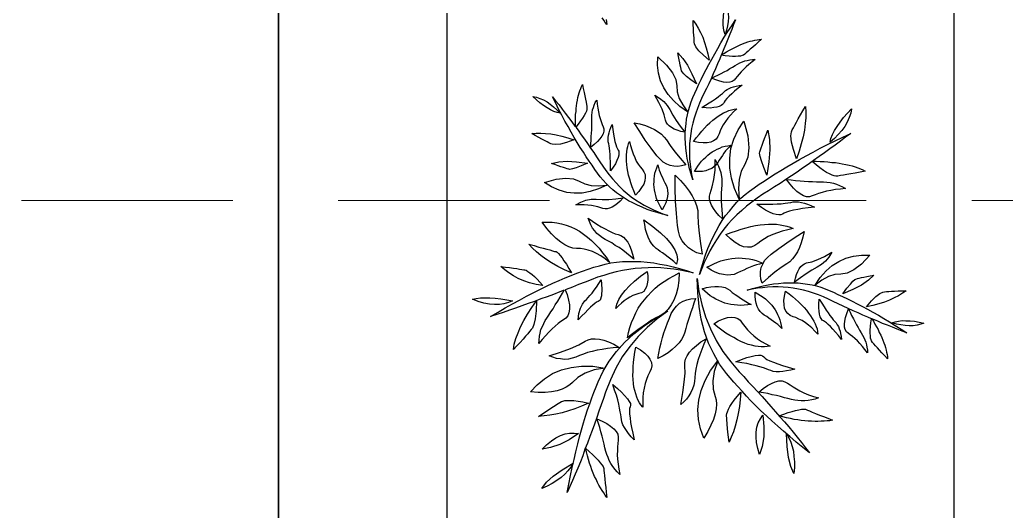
# Model space of a CAD drawing. Header units: millimetres. Extents: x 17 to 218440, y 21 to 53693.
# Drawn here: x 40455 to 41039, y 16934 to 17224 of the extents above; entities that cross this region are included whole.
import ezdxf

# ---------------------------------------------------------------- set-up
doc = ezdxf.new("R2010")
doc.units = ezdxf.units.MM
doc.header["$MEASUREMENT"] = 0
doc.linetypes.add('HIDDEN2', pattern=[0.1875, 0.125, -0.0625])
doc.layers.add('AS', color=8, linetype='HIDDEN2', lineweight=5)
doc.layers.add('Plants', color=92, linetype='Continuous')
doc.layers.add('tampak', color=7, linetype='Continuous')

# ---------------------------------------------------------------- blocks, each defined once
blk = doc.blocks.new('OUTDOOR')
at = {"layer": 'tampak', "transparency": 33554687}
h = blk.add_hatch(dxfattribs=at)
h.set_pattern_fill('DOTS', scale=3000)
h.set_pattern_definition([(0, (2854.53, 0), (93.75, 187.5), [0, -187.5])])
h.paths.add_polyline_path([(1832617.56, 55399.79), (1829266.1, 55399.79), (1829266.1, 55248.33), (1829016.1, 55248.33), (1827567.56, 55248.33), (1827567.56, 53294.79), (1827573.64, 53294.79), (1827573.64, 53188.33), (1828173.64, 53188.33), (1828173.64, 49758.33), (1828023.64, 49757.97), (1828023.64, 49756.87), (1827567.56, 49756.87), (1827567.56, 44386.87), (1833117.56, 44386.87), (1833054.49, 44637.17), (1832872.15, 44637.17), (1832872.25, 44636.45), (1832871.64, 44637.17), (1832617.56, 44637.17)])
h.paths.add_polyline_path([(1827765.96, 54105.94), (1828642.31, 54105.94), (1828642.31, 54329.46), (1827765.96, 54329.46)], flags=24)
h.paths.add_polyline_path([(1827819.18, 54370.2), (1828589.09, 54370.2), (1828589.09, 54593.73), (1827819.18, 54593.73)], flags=24)
blk.add_lwpolyline([(1832617.56, 55399.79), (1832617.56, 44637.17), (1833117.56, 44637.17)])
blk = doc.blocks.new('1')
at = {"layer": 'Plants', "linetype": 'Continuous'}
for points in [[(3505.99, 15275.75), (3506.75, 15273.81), (3507.18, 15271.66), (3507.58, 15269.34), (3507.69, 15267), (3507.51, 15264.62), (3507.12, 15262.11), (3506.62, 15259.53), (3505.83, 15256.93), (3505.21, 15258.65), (3504.84, 15260.69), (3504.58, 15262.79), (3504.65, 15265.1), (3504.76, 15267.58), (3504.91, 15270.24), (3505.45, 15272.99), (3505.99, 15275.75)], [(3503.49, 15244.74), (3502.61, 15242.53), (3501.28, 15239.59), (3500.06, 15236.71), (3498.73, 15233.77), (3497.4, 15230.82), (3496.07, 15227.88), (3494.68, 15225.04), (3493.24, 15222.03), (3491.84, 15219.19), (3490.51, 15216.25), (3489.36, 15213.26), (3488.32, 15210.35), (3487.45, 15207.39), (3486.58, 15204.43), (3485.89, 15201.43), (3485.38, 15198.39), (3484.97, 15195.42), (3484.74, 15192.41), (3484.69, 15189.35), (3484.63, 15186.3), (3484.76, 15183.21), (3485.1, 15180.25), (3485.4, 15177.12), (3485.91, 15174.12), (3486.6, 15171.08), (3485.67, 15174.27), (3484.73, 15177.46), (3484.04, 15180.49), (3483.34, 15183.53), (3482.87, 15186.71), (3482.53, 15189.67), (3482.3, 15192.69), (3482.13, 15195.61), (3482.15, 15198.49), (3482.23, 15201.25), (3482.59, 15204.05), (3482.96, 15206.84), (3483.39, 15209.53), (3484.07, 15212.07), (3484.86, 15214.67), (3485.71, 15217.17), (3486.74, 15219.63), (3487.81, 15222.26), (3489.06, 15224.85), (3490.24, 15227.55), (3491.63, 15230.39), (3493.03, 15233.22), (3494.58, 15236.3), (3496.19, 15239.27), (3497.84, 15242.42), (3499.57, 15245.46), (3501.44, 15248.75), (3503.31, 15252.03), (3505.29, 15255.38), (3507.38, 15258.8), (3509.64, 15262.18), (3511.84, 15265.67), (3510.73, 15262.86), (3509.68, 15259.94), (3508.46, 15257.07), (3507.35, 15254.26), (3506.2, 15251.27), (3504.98, 15248.4), (3503.76, 15245.52), (3503.53, 15244.92), (3504.94, 15245.8), (3506.64, 15246.71), (3508.26, 15247.73), (3509.85, 15248.57), (3511.51, 15249.31), (3513.09, 15250.15), (3514.64, 15250.81), (3516.08, 15251.41), (3517.69, 15251.97), (3519.13, 15252.56), (3520.53, 15252.99), (3521.99, 15253.3), (3523.28, 15253.65), (3524.64, 15253.9), (3525.89, 15254.07), (3527.2, 15254.14), (3525.34, 15252.53), (3523.66, 15250.87), (3522.13, 15249.46), (3520.64, 15248.22), (3519.43, 15247.02), (3518.3, 15246.16), (3517.46, 15245.33), (3516.59, 15244.79), (3515.88, 15244.49), (3514.87, 15244.16), (3513.56, 15244.1), (3511.95, 15244), (3510.18, 15243.95), (3508.09, 15244.15), (3505.82, 15244.39), (3503.49, 15244.74)], [(3496.41, 15241.83), (3492.91, 15244.77), (3490.25, 15247.33), (3488.47, 15249.69), (3487.67, 15251.46), (3487.52, 15252.42), (3487.41, 15253.56), (3487.34, 15254.88), (3487.18, 15256.58), (3487.12, 15258.36), (3487.04, 15260.42), (3486.93, 15262.77), (3486.93, 15265.19), (3488.4, 15263.08), (3489.89, 15260.7), (3491.16, 15258.17), (3492.47, 15255.37), (3493.62, 15252.31), (3494.63, 15249.02), (3495.59, 15245.54), (3496.41, 15241.83)], [(3488.72, 15227.81), (3485.45, 15230.14), (3482.95, 15232.2), (3481.25, 15233.71), (3480.22, 15234.87), (3479.99, 15235.48), (3479.73, 15236.38), (3479.52, 15237.45), (3479.16, 15238.74), (3478.85, 15240.21), (3478.51, 15241.96), (3478.14, 15243.99), (3477.71, 15246.13), (3480.67, 15242.85), (3483.53, 15238.76), (3486.08, 15233.71), (3488.72, 15227.81)], [(3410.48, 15209.65), (3412.24, 15207.25), (3414.48, 15203.89), (3416.72, 15200.69), (3418.96, 15197.33), (3421.2, 15193.97), (3423.44, 15190.61), (3425.52, 15187.25), (3427.76, 15183.73), (3429.84, 15180.37), (3432.08, 15177.01), (3434.48, 15173.81), (3436.88, 15170.77), (3439.44, 15167.89), (3442, 15165.01), (3444.72, 15162.29), (3447.6, 15159.73), (3450.48, 15157.33), (3453.52, 15155.09), (3456.72, 15153.01), (3459.92, 15150.93), (3463.28, 15149.01), (3466.64, 15147.41), (3470.16, 15145.65), (3473.68, 15144.21), (3477.36, 15142.93), (3473.36, 15144.05), (3469.36, 15145.17), (3465.68, 15146.45), (3462, 15147.73), (3458.32, 15149.33), (3454.96, 15150.93), (3451.6, 15152.69), (3448.4, 15154.45), (3445.36, 15156.37), (3442.48, 15158.29), (3439.76, 15160.53), (3437.04, 15162.77), (3434.48, 15165.01), (3432.24, 15167.41), (3430, 15169.97), (3427.92, 15172.53), (3426, 15175.25), (3423.92, 15178.13), (3422, 15181.17), (3419.92, 15184.21), (3417.84, 15187.57), (3415.76, 15190.93), (3413.52, 15194.61), (3411.44, 15198.29), (3409.2, 15202.13), (3407.12, 15205.97), (3404.88, 15210.13), (3402.64, 15214.29), (3400.4, 15218.61), (3398.16, 15223.09), (3396.08, 15227.73), (3393.84, 15232.37), (3396.08, 15229.33), (3398.48, 15226.29), (3400.72, 15223.09), (3402.96, 15220.05), (3405.36, 15216.85), (3407.6, 15213.65), (3409.84, 15210.45), (3410.32, 15209.81), (3410.32, 15211.89), (3410.48, 15214.29), (3410.48, 15216.69), (3410.64, 15218.93), (3410.96, 15221.17), (3411.12, 15223.41), (3411.44, 15225.49), (3411.76, 15227.41), (3412.24, 15229.49), (3412.56, 15231.41), (3413.04, 15233.17), (3413.68, 15234.93), (3414.16, 15236.53), (3414.8, 15238.13), (3415.44, 15239.57), (3416.24, 15241.01), (3416.72, 15237.97), (3417.36, 15235.09), (3417.84, 15232.53), (3418.16, 15230.13), (3418.64, 15228.05), (3418.8, 15226.29), (3419.12, 15224.85), (3419.12, 15223.57), (3418.96, 15222.61), (3418.64, 15221.33), (3417.84, 15219.89), (3416.88, 15218.13), (3415.76, 15216.21), (3414.16, 15214.13), (3412.4, 15211.89), (3410.48, 15209.65)], [(3483.51, 15211.27), (3479.02, 15214.35), (3475.18, 15217.83), (3472.02, 15221.44), (3469.51, 15225.45), (3467.56, 15229.52), (3466.38, 15234.07), (3465.81, 15238.84), (3465.92, 15243.74), (3471.1, 15238.83), (3474.52, 15234.33), (3476.57, 15230.33), (3477.1, 15226.58), (3477.39, 15222.99), (3478.56, 15219.19), (3480.65, 15215.36), (3483.51, 15211.27)], [(3497.66, 15231.13), (3499.64, 15232.07), (3501.51, 15232.94), (3503.42, 15233.99), (3505.19, 15234.79), (3506.99, 15235.76), (3508.62, 15236.78), (3510.21, 15237.62), (3511.73, 15238.57), (3513.14, 15239.46), (3514.51, 15240.16), (3515.94, 15240.76), (3517.38, 15241.36), (3518.85, 15241.67), (3520.31, 15241.98), (3521.96, 15242.25), (3523.62, 15242.24), (3521.7, 15240.73), (3519.88, 15239.3), (3518.13, 15237.75), (3516.6, 15236.34), (3515.24, 15234.88), (3513.99, 15233.5), (3512.92, 15232.08), (3512, 15230.89), (3511.12, 15229.89), (3509.92, 15229.14), (3508.53, 15228.72), (3506.75, 15228.67), (3504.84, 15228.83), (3502.72, 15229.32), (3500.29, 15230.06), (3497.66, 15231.13)], [(3379.28, 15232.85), (3381.84, 15232.37), (3384.4, 15231.41), (3387.12, 15230.29), (3389.68, 15228.85), (3392.08, 15227.09), (3394.48, 15225.01), (3396.88, 15222.77), (3399.12, 15220.21), (3396.88, 15220.69), (3394.48, 15221.65), (3392.08, 15222.77), (3389.68, 15224.37), (3387.12, 15226.13), (3384.4, 15228.05), (3381.84, 15230.45), (3379.28, 15232.85)], [(3421.04, 15194.45), (3421.36, 15197.17), (3421.68, 15199.73), (3421.84, 15202.45), (3422.16, 15204.85), (3422.32, 15207.41), (3422.32, 15209.81), (3422.48, 15212.05), (3422.48, 15214.29), (3422.48, 15216.37), (3422.64, 15218.29), (3422.96, 15220.21), (3423.28, 15222.13), (3423.92, 15223.89), (3424.56, 15225.65), (3425.36, 15227.57), (3426.48, 15229.33), (3426.8, 15226.29), (3427.12, 15223.41), (3427.6, 15220.53), (3428.08, 15217.97), (3428.72, 15215.57), (3429.36, 15213.33), (3430.16, 15211.25), (3430.8, 15209.49), (3431.28, 15207.89), (3431.28, 15206.13), (3430.8, 15204.37), (3429.68, 15202.45), (3428.24, 15200.53), (3426.32, 15198.61), (3423.92, 15196.53), (3421.04, 15194.45)], [(3491.9, 15213.79), (3491.9, 15213.79), (3494.18, 15215.22), (3496.35, 15216.58), (3498.3, 15217.8), (3499.97, 15218.99), (3501.6, 15220.01), (3502.98, 15221.18), (3504.11, 15222.03), (3505.06, 15222.93), (3505.9, 15223.76), (3506.98, 15224.43), (3508.07, 15225.11), (3509.4, 15225.64), (3510.79, 15226.06), (3512.26, 15226.38), (3514.01, 15226.72), (3515.83, 15226.95), (3513.47, 15225.17), (3511.39, 15223.42), (3509.64, 15221.87), (3508.11, 15220.46), (3506.86, 15219.08), (3505.87, 15218), (3505.17, 15216.96), (3504.72, 15216.23), (3504.27, 15215.49), (3503.4, 15214.95), (3502.25, 15214.38), (3500.85, 15213.96), (3499.03, 15213.73), (3496.93, 15213.47), (3494.62, 15213.54), (3491.9, 15213.79)], [(3560.88, 15189.97), (3559.92, 15192.85), (3558.96, 15195.41), (3558.32, 15197.65), (3557.68, 15199.73), (3557.36, 15201.65), (3557.04, 15203.25), (3556.88, 15204.53), (3557.04, 15205.65), (3557.52, 15206.77), (3558, 15208.05), (3558.64, 15209.65), (3559.44, 15211.57), (3560.4, 15213.81), (3561.36, 15216.21), (3562.32, 15218.77), (3563.44, 15221.65), (3563.76, 15220.05), (3563.92, 15218.45), (3564.08, 15216.69), (3564.08, 15214.93), (3564.24, 15213.01), (3564.24, 15211.25), (3564.08, 15209.17), (3564.08, 15207.25), (3563.92, 15205.17), (3563.6, 15203.09), (3563.28, 15201.01), (3562.96, 15198.93), (3562.48, 15196.69), (3562, 15194.45), (3561.52, 15192.21), (3560.88, 15189.97)], [(3481.85, 15199.2), (3479.45, 15199.66), (3477.37, 15200.33), (3475.58, 15201.02), (3473.94, 15201.96), (3472.58, 15202.92), (3471.62, 15203.98), (3470.94, 15205.06), (3470.48, 15206.28), (3469.71, 15209.43), (3468.47, 15212.88), (3466.59, 15216.84), (3464.05, 15221.14), (3466.98, 15219.35), (3469.41, 15217.4), (3471.48, 15215.06), (3473.04, 15212.57), (3474.79, 15209.28), (3476.83, 15206.03), (3479.21, 15202.69), (3481.85, 15199.2)], [(3435.6, 15176.85), (3435.6, 15176.85), (3435.6, 15180.21), (3435.6, 15183.41), (3435.6, 15186.29), (3435.44, 15188.85), (3435.44, 15191.25), (3435.12, 15193.49), (3434.96, 15195.25), (3434.64, 15196.85), (3434.32, 15198.29), (3434.32, 15199.89), (3434.32, 15201.49), (3434.64, 15203.25), (3435.12, 15205.01), (3435.76, 15206.77), (3436.56, 15208.85), (3437.52, 15210.93), (3437.84, 15207.25), (3438.32, 15203.89), (3438.8, 15201.01), (3439.28, 15198.45), (3439.92, 15196.21), (3440.4, 15194.45), (3441.04, 15193.01), (3441.52, 15192.05), (3442, 15191.09), (3442, 15189.81), (3441.84, 15188.21), (3441.36, 15186.45), (3440.4, 15184.37), (3439.28, 15181.97), (3437.68, 15179.57), (3435.6, 15176.85)], [(3487.09, 15193.72), (3487.09, 15193.72), (3488.71, 15195.95), (3490.37, 15197.89), (3491.91, 15199.76), (3493.53, 15201.53), (3495.14, 15203.29), (3496.78, 15204.77), (3498.43, 15206.25), (3500.09, 15207.45), (3501.65, 15208.57), (3503.28, 15209.59), (3504.8, 15210.54), (3506.46, 15211.27), (3508, 15211.94), (3509.51, 15212.43), (3511.08, 15212.81), (3512.62, 15213.01), (3510.72, 15211.22), (3508.89, 15209.32), (3507.34, 15207.45), (3505.97, 15205.53), (3504.6, 15203.62), (3503.69, 15201.69), (3502.82, 15199.94), (3502.24, 15198.22), (3501.48, 15196.54), (3500.41, 15195.11), (3498.96, 15194.05), (3497.19, 15193.25), (3495.16, 15192.89), (3492.74, 15192.88), (3490.02, 15193.14), (3487.09, 15193.72)], [(3546.8, 15177.97), (3544.72, 15180.53), (3542.96, 15183.09), (3541.68, 15185.49), (3540.72, 15187.73), (3540.24, 15189.81), (3540.24, 15191.73), (3540.72, 15193.33), (3541.52, 15194.93), (3542.64, 15196.53), (3543.76, 15198.29), (3544.88, 15200.21), (3546.16, 15202.29), (3547.28, 15204.69), (3548.4, 15207.41), (3549.36, 15210.29), (3550.32, 15213.33), (3550.96, 15211.25), (3551.44, 15209.33), (3551.76, 15207.25), (3551.92, 15205.17), (3551.92, 15203.09), (3551.76, 15201.17), (3551.6, 15199.25), (3551.28, 15197.33), (3550.64, 15195.25), (3550.16, 15193.17), (3549.52, 15190.77), (3548.88, 15188.37), (3548.4, 15185.81), (3547.76, 15183.25), (3547.28, 15180.69), (3546.8, 15177.97)], [(3408.88, 15200.21), (3403.44, 15198.45), (3398.96, 15197.33), (3395.28, 15197.01), (3392.88, 15197.33), (3391.76, 15197.81), (3390.48, 15198.45), (3389.04, 15199.25), (3387.12, 15200.21), (3385.2, 15201.33), (3382.96, 15202.61), (3380.4, 15204.05), (3377.84, 15205.65), (3381.04, 15205.81), (3384.56, 15205.81), (3388.08, 15205.49), (3391.92, 15205.01), (3395.92, 15204.21), (3400.08, 15203.09), (3404.4, 15201.81), (3408.88, 15200.21)], [(3482.42, 15179.94), (3480.02, 15179.19), (3477.74, 15178.97), (3475.44, 15179.04), (3473.21, 15179.46), (3471.18, 15180.3), (3469.11, 15181.43), (3467.28, 15183.15), (3465.35, 15185.26), (3461.93, 15189.77), (3458.48, 15194.56), (3455.19, 15199.59), (3451.82, 15204.73), (3455.28, 15204.03), (3458.59, 15203.08), (3461.4, 15201.97), (3463.92, 15200.83), (3466.19, 15199.38), (3468.1, 15198.01), (3469.76, 15196.32), (3470.95, 15194.66), (3473.23, 15191.25), (3476, 15187.55), (3479.13, 15183.76), (3482.42, 15179.94)], [(3582.8, 15208.05), (3579.6, 15204.05), (3576.4, 15200.05), (3573.2, 15196.37), (3570, 15192.69), (3566.96, 15189.17), (3563.76, 15185.65), (3560.88, 15182.45), (3557.84, 15179.25), (3554.96, 15176.21), (3552.08, 15173.33), (3549.2, 15170.61), (3546.32, 15168.05), (3543.6, 15165.49), (3541.04, 15163.25), (3538.32, 15161.01), (3535.76, 15158.93), (3530.32, 15154.77), (3524.24, 15151.25), (3517.84, 15148.21), (3511.12, 15145.81), (3503.76, 15143.89), (3496.24, 15142.61), (3488.08, 15141.81), (3479.76, 15141.49), (3487.44, 15142.45), (3495.12, 15144.21), (3502.32, 15146.45), (3509.36, 15149.33), (3516.24, 15152.69), (3522.8, 15156.69), (3528.88, 15161.33), (3534.8, 15166.29), (3537.68, 15169.01), (3540.72, 15171.73), (3543.6, 15174.45), (3546.48, 15177.17), (3549.52, 15179.89), (3552.4, 15182.61), (3555.44, 15185.17), (3558.48, 15187.89), (3561.52, 15190.45), (3564.4, 15193.17), (3567.44, 15195.73), (3570.48, 15198.29), (3573.52, 15200.69), (3576.72, 15203.25), (3579.76, 15205.65), (3582.8, 15208.05)], [(3453.68, 15158.45), (3453.68, 15158.45), (3452.4, 15161.65), (3451.44, 15164.69), (3450.48, 15167.57), (3449.68, 15170.45), (3448.88, 15173.33), (3448.4, 15176.05), (3447.92, 15178.77), (3447.76, 15181.33), (3447.6, 15183.73), (3447.6, 15186.13), (3447.6, 15188.37), (3447.92, 15190.61), (3448.24, 15192.69), (3448.72, 15194.61), (3449.36, 15196.53), (3450.16, 15198.29), (3450.8, 15195.09), (3451.6, 15191.89), (3452.56, 15189.01), (3453.68, 15186.29), (3454.8, 15183.57), (3456.24, 15181.33), (3457.52, 15179.25), (3458.96, 15177.49), (3460.24, 15175.57), (3461.04, 15173.49), (3461.2, 15171.25), (3460.88, 15168.85), (3459.92, 15166.45), (3458.32, 15163.89), (3456.24, 15161.17), (3453.68, 15158.45)], [(3528.88, 15164.37), (3527.6, 15167.73), (3526.48, 15170.93), (3525.84, 15173.49), (3525.2, 15175.89), (3525.04, 15177.81), (3525.04, 15179.25), (3525.36, 15180.21), (3526, 15180.85), (3526.8, 15181.65), (3527.6, 15182.77), (3528.4, 15184.53), (3529.2, 15186.61), (3530.16, 15189.17), (3531.12, 15192.05), (3532.08, 15195.41), (3533.2, 15199.25), (3533.84, 15196.85), (3534.32, 15194.45), (3534.64, 15192.21), (3534.8, 15190.13), (3534.8, 15188.21), (3534.64, 15186.45), (3534.16, 15185.01), (3533.68, 15183.73), (3533.04, 15182.29), (3532.56, 15180.69), (3531.92, 15178.61), (3531.28, 15176.37), (3530.64, 15173.81), (3530, 15170.93), (3529.52, 15167.89), (3528.88, 15164.37)], [(3571.6, 15194.45), (3573.84, 15195.73), (3576.4, 15196.85), (3578.96, 15197.81), (3581.84, 15198.45), (3584.88, 15198.77), (3588.08, 15199.09), (3591.44, 15199.09), (3594.96, 15198.77), (3590.8, 15196.85), (3585.52, 15195.57), (3579.12, 15194.77), (3571.6, 15194.45), (3571.6, 15194.45)], [(3487.7, 15175.84), (3487.7, 15175.84), (3488.64, 15177.48), (3489.64, 15179.02), (3490.65, 15180.55), (3491.72, 15181.98), (3493.03, 15183.25), (3494.24, 15184.46), (3495.45, 15185.67), (3496.79, 15186.66), (3498.13, 15187.65), (3499.61, 15188.42), (3500.98, 15189.13), (3502.53, 15189.79), (3504.07, 15190.46), (3505.76, 15190.91), (3507.4, 15191.18), (3509.15, 15191.52), (3508.05, 15190.38), (3506.95, 15189.24), (3506.03, 15188.06), (3505.07, 15186.7), (3504.1, 15185.34), (3503.14, 15183.99), (3502.18, 15182.63), (3501.39, 15181.23), (3500.43, 15179.88), (3499.15, 15178.78), (3497.81, 15177.79), (3496.15, 15177.05), (3494.32, 15176.36), (3492.29, 15175.99), (3490.12, 15175.84), (3487.7, 15175.84)], [(3418.64, 15182.77), (3414, 15180.85), (3410.16, 15179.57), (3407.44, 15178.77), (3405.52, 15178.45), (3404.72, 15178.61), (3403.6, 15178.93), (3402.32, 15179.41), (3400.72, 15179.89), (3398.96, 15180.53), (3396.88, 15181.33), (3394.48, 15182.29), (3391.92, 15183.25), (3397.36, 15184.21), (3403.6, 15184.53), (3410.64, 15183.89), (3418.64, 15182.77)], [(3506.48, 15151.25), (3504.72, 15154.13), (3503.44, 15157.01), (3502.8, 15159.41), (3502.48, 15161.65), (3502.64, 15163.73), (3503.28, 15165.49), (3504.4, 15166.93), (3506, 15168.21), (3508.08, 15169.65), (3510, 15171.25), (3511.76, 15173.01), (3513.52, 15175.09), (3515.28, 15177.17), (3516.88, 15179.57), (3518.32, 15182.13), (3519.6, 15184.69), (3519.92, 15182.93), (3520.08, 15181.33), (3520.08, 15179.41), (3519.92, 15177.65), (3519.6, 15175.73), (3519.12, 15173.65), (3518.64, 15171.73), (3517.84, 15169.65), (3516.88, 15167.41), (3515.92, 15165.33), (3514.64, 15163.09), (3513.36, 15160.85), (3511.92, 15158.45), (3510.16, 15156.05), (3508.4, 15153.65), (3506.48, 15151.25)], [(3560.4, 15180.37), (3560.4, 15180.37), (3567.12, 15181.01), (3573.36, 15180.85), (3578.96, 15179.89), (3583.76, 15178.45), (3580.24, 15177.33), (3576.72, 15176.69), (3573.52, 15176.37), (3570.48, 15176.37), (3567.6, 15176.85), (3565.04, 15177.65), (3562.64, 15178.93), (3560.4, 15180.37)], [(3347.57, 15155.76), (3349.78, 15154.88), (3352.72, 15153.55), (3355.6, 15152.33), (3358.54, 15151), (3361.49, 15149.68), (3364.43, 15148.35), (3367.27, 15146.95), (3370.28, 15145.51), (3373.12, 15144.12), (3376.06, 15142.79), (3379.05, 15141.64), (3381.97, 15140.59), (3384.92, 15139.72), (3387.88, 15138.86), (3390.88, 15138.17), (3393.92, 15137.65), (3396.89, 15137.24), (3399.9, 15137.01), (3402.96, 15136.96), (3406.01, 15136.91), (3409.1, 15137.03), (3412.06, 15137.37), (3415.19, 15137.67), (3418.19, 15138.19), (3421.23, 15138.88), (3418.04, 15137.94), (3414.86, 15137.01), (3411.82, 15136.31), (3408.78, 15135.62), (3405.6, 15135.14), (3402.64, 15134.8), (3399.62, 15134.57), (3396.7, 15134.41), (3393.83, 15134.42), (3391.06, 15134.5), (3388.26, 15134.87), (3385.47, 15135.23), (3382.78, 15135.67), (3380.24, 15136.34), (3377.64, 15137.13), (3375.14, 15137.98), (3372.69, 15139.01), (3370.05, 15140.09), (3367.46, 15141.33), (3364.76, 15142.51), (3361.92, 15143.91), (3359.09, 15145.31), (3356.01, 15146.85), (3353.04, 15148.47), (3349.89, 15150.12), (3346.85, 15151.84), (3343.56, 15153.71), (3340.28, 15155.58), (3336.93, 15157.56), (3333.51, 15159.65), (3330.13, 15161.92), (3326.64, 15164.11), (3329.45, 15163), (3332.37, 15161.96), (3335.24, 15160.74), (3338.05, 15159.63), (3341.04, 15158.47), (3343.92, 15157.25), (3346.79, 15156.03), (3347.39, 15155.8), (3346.51, 15157.21), (3345.6, 15158.91), (3344.58, 15160.54), (3343.74, 15162.13), (3343, 15163.78), (3342.16, 15165.37), (3341.5, 15166.91), (3340.9, 15168.35), (3340.34, 15169.97), (3339.75, 15171.4), (3339.33, 15172.8), (3339.01, 15174.27), (3338.66, 15175.56), (3338.41, 15176.91), (3338.24, 15178.16), (3338.17, 15179.48), (3339.79, 15177.62), (3341.44, 15175.94), (3342.85, 15174.4), (3344.09, 15172.91), (3345.3, 15171.71), (3346.15, 15170.58), (3346.98, 15169.74), (3347.52, 15168.87), (3347.82, 15168.15), (3348.15, 15167.15), (3348.21, 15165.83), (3348.31, 15164.23), (3348.36, 15162.45), (3348.16, 15160.36), (3347.92, 15158.1), (3347.57, 15155.76)], [(3361.18, 15149.93), (3360.24, 15151.91), (3359.37, 15153.79), (3358.33, 15155.7), (3357.52, 15157.46), (3356.55, 15159.27), (3355.53, 15160.89), (3354.69, 15162.48), (3353.74, 15164), (3352.85, 15165.41), (3352.15, 15166.78), (3351.55, 15168.22), (3350.95, 15169.66), (3350.64, 15171.12), (3350.33, 15172.59), (3350.06, 15174.23), (3350.07, 15175.9), (3351.58, 15173.97), (3353.02, 15172.16), (3354.56, 15170.41), (3355.97, 15168.87), (3357.43, 15167.52), (3358.81, 15166.27), (3360.24, 15165.2), (3361.42, 15164.27), (3362.42, 15163.39), (3363.17, 15162.2), (3363.59, 15160.8), (3363.64, 15159.02), (3363.48, 15157.11), (3362.99, 15154.99), (3362.25, 15152.57), (3361.18, 15149.93)], [(3473.04, 15147.25), (3473.04, 15147.25), (3471.92, 15149.33), (3470.96, 15151.41), (3470, 15153.49), (3469.2, 15155.57), (3468.72, 15157.81), (3468.24, 15159.89), (3467.76, 15161.97), (3467.6, 15164.05), (3467.44, 15166.13), (3467.6, 15168.21), (3467.76, 15170.13), (3468.08, 15172.21), (3468.4, 15174.29), (3469.04, 15176.37), (3469.84, 15178.29), (3470.64, 15180.37), (3471.12, 15178.45), (3471.6, 15176.53), (3472.24, 15174.77), (3473.04, 15172.85), (3473.84, 15170.93), (3474.64, 15169.01), (3475.44, 15167.09), (3476.4, 15165.33), (3477.2, 15163.41), (3477.52, 15161.33), (3477.68, 15159.25), (3477.36, 15157.01), (3476.88, 15154.61), (3475.92, 15152.21), (3474.64, 15149.81), (3473.04, 15147.25)], [(3432.72, 15166.29), (3426.48, 15163.57), (3420.24, 15161.81), (3414.32, 15160.85), (3408.4, 15160.85), (3402.8, 15161.49), (3397.2, 15163.25), (3391.76, 15165.81), (3386.64, 15169.17), (3395.28, 15171.41), (3402.32, 15172.05), (3407.92, 15171.57), (3412.24, 15169.65), (3416.24, 15167.57), (3421.04, 15166.29), (3426.48, 15165.97), (3432.72, 15166.29)], [(3485.68, 15144.37), (3485.04, 15147.09), (3484.56, 15149.65), (3484.4, 15151.89), (3484.4, 15154.13), (3484.56, 15156.05), (3485.04, 15157.97), (3485.68, 15159.41), (3486.64, 15160.85), (3487.92, 15162.29), (3489.04, 15163.89), (3490.16, 15165.49), (3491.28, 15167.09), (3492.24, 15168.69), (3493.2, 15170.29), (3494.16, 15171.89), (3494.96, 15173.49), (3495.28, 15171.41), (3495.44, 15169.33), (3495.6, 15167.41), (3495.44, 15165.33), (3495.28, 15163.41), (3495.12, 15161.49), (3494.64, 15159.73), (3494.16, 15157.81), (3493.52, 15156.05), (3492.72, 15154.29), (3491.92, 15152.53), (3490.96, 15150.93), (3489.84, 15149.17), (3488.56, 15147.57), (3487.12, 15145.97), (3485.68, 15144.37)], [(3378.52, 15144.17), (3378.52, 15144.17), (3377.09, 15146.45), (3375.74, 15148.62), (3374.51, 15150.57), (3373.32, 15152.24), (3372.3, 15153.87), (3371.13, 15155.25), (3370.28, 15156.38), (3369.38, 15157.33), (3368.56, 15158.17), (3367.88, 15159.26), (3367.2, 15160.34), (3366.67, 15161.67), (3366.25, 15163.07), (3365.93, 15164.53), (3365.59, 15166.28), (3365.36, 15168.1), (3367.14, 15165.74), (3368.89, 15163.67), (3370.44, 15161.92), (3371.85, 15160.38), (3373.24, 15159.14), (3374.31, 15158.15), (3375.35, 15157.44), (3376.09, 15156.99), (3376.82, 15156.55), (3377.36, 15155.68), (3377.93, 15154.52), (3378.35, 15153.13), (3378.58, 15151.31), (3378.84, 15149.21), (3378.78, 15146.9), (3378.52, 15144.17)], [(3398.59, 15139.36), (3398.59, 15139.36), (3396.36, 15140.99), (3394.42, 15142.64), (3392.55, 15144.19), (3390.78, 15145.8), (3389.02, 15147.42), (3387.54, 15149.06), (3386.06, 15150.7), (3384.87, 15152.37), (3383.74, 15153.93), (3382.72, 15155.56), (3381.77, 15157.08), (3381.04, 15158.73), (3380.37, 15160.28), (3379.88, 15161.78), (3379.5, 15163.36), (3379.3, 15164.89), (3381.09, 15162.99), (3382.99, 15161.16), (3384.86, 15159.61), (3386.78, 15158.24), (3388.69, 15156.87), (3390.62, 15155.97), (3392.37, 15155.1), (3394.09, 15154.52), (3395.77, 15153.76), (3397.2, 15152.68), (3398.26, 15151.23), (3399.06, 15149.47), (3399.43, 15147.43), (3399.43, 15145.02), (3399.17, 15142.29), (3398.59, 15139.36)], [(3546.8, 15167.25), (3546.8, 15167.25), (3551.28, 15166.93), (3555.44, 15166.45), (3559.44, 15165.81), (3563.28, 15165.01), (3566.96, 15163.89), (3570.32, 15162.93), (3573.52, 15161.65), (3576.56, 15160.37), (3570.64, 15159.73), (3566, 15159.25), (3562.64, 15159.09), (3560.4, 15158.93), (3559.6, 15159.09), (3558.48, 15159.41), (3557.04, 15160.05), (3555.44, 15160.85), (3553.68, 15161.97), (3551.6, 15163.41), (3549.36, 15165.17), (3546.8, 15167.25)], [(3316.56, 15158.26), (3318.5, 15159.02), (3320.65, 15159.46), (3322.97, 15159.85), (3325.31, 15159.96), (3327.69, 15159.79), (3330.2, 15159.39), (3332.78, 15158.89), (3335.38, 15158.11), (3333.66, 15157.48), (3331.62, 15157.12), (3329.52, 15156.86), (3327.21, 15156.92), (3324.73, 15157.03), (3322.07, 15157.18), (3319.32, 15157.72), (3316.56, 15158.26)], [(3416.47, 15139.98), (3416.47, 15139.98), (3414.83, 15140.91), (3413.29, 15141.92), (3411.76, 15142.92), (3410.34, 15143.99), (3409.06, 15145.31), (3407.85, 15146.51), (3406.64, 15147.72), (3405.65, 15149.06), (3404.66, 15150.41), (3403.89, 15151.89), (3403.18, 15153.26), (3402.52, 15154.8), (3401.85, 15156.35), (3401.4, 15158.03), (3401.13, 15159.67), (3400.79, 15161.42), (3401.93, 15160.33), (3403.07, 15159.23), (3404.25, 15158.3), (3405.61, 15157.34), (3406.97, 15156.38), (3408.32, 15155.42), (3409.68, 15154.45), (3411.08, 15153.67), (3412.44, 15152.7), (3413.53, 15151.43), (3414.53, 15150.09), (3415.26, 15148.43), (3415.95, 15146.6), (3416.32, 15144.56), (3416.47, 15142.39), (3416.47, 15139.98)], [(3444.4, 15156.53), (3442.32, 15154.29), (3440.24, 15152.53), (3438.32, 15151.09), (3436.24, 15149.97), (3434.32, 15149.17), (3432.56, 15148.85), (3430.96, 15148.85), (3429.36, 15149.17), (3425.52, 15150.45), (3421.04, 15151.41), (3415.6, 15152.05), (3409.36, 15152.21), (3413.2, 15154.13), (3416.88, 15155.41), (3420.72, 15156.05), (3424.4, 15156.05), (3429.04, 15155.73), (3433.84, 15155.73), (3438.96, 15156.05), (3444.4, 15156.53)], [(3528.4, 15153.65), (3534.64, 15151.57), (3540.24, 15150.77), (3545.2, 15150.93), (3549.36, 15152.21), (3551.44, 15152.69), (3554, 15152.85), (3556.72, 15152.69), (3559.76, 15152.05), (3562.96, 15151.09), (3566.48, 15149.65), (3570.16, 15147.73), (3574, 15145.33), (3568.56, 15143.41), (3562.96, 15142.29), (3557.2, 15141.81), (3551.6, 15142.45), (3545.84, 15143.89), (3540.08, 15146.13), (3534.16, 15149.33), (3528.4, 15153.65)], [(3350.49, 15148.68), (3347.54, 15145.18), (3344.98, 15142.52), (3342.62, 15140.74), (3340.85, 15139.94), (3339.89, 15139.79), (3338.75, 15139.68), (3337.44, 15139.61), (3335.73, 15139.45), (3333.95, 15139.4), (3331.89, 15139.31), (3329.54, 15139.2), (3327.12, 15139.2), (3329.23, 15140.67), (3331.61, 15142.16), (3334.14, 15143.44), (3336.95, 15144.74), (3340, 15145.9), (3343.29, 15146.9), (3346.77, 15147.87), (3350.49, 15148.68)], [(3515.28, 15146.77), (3515.28, 15146.77), (3518.48, 15145.33), (3521.68, 15144.21), (3524.72, 15143.09), (3527.6, 15142.13), (3530.48, 15141.33), (3533.2, 15140.69), (3535.76, 15140.37), (3538.16, 15140.05), (3540.56, 15139.89), (3542.8, 15139.41), (3544.88, 15138.77), (3547.12, 15137.81), (3549.04, 15136.53), (3550.96, 15135.09), (3552.56, 15133.49), (3554.16, 15131.73), (3547.12, 15133.01), (3540.88, 15133.81), (3535.6, 15134.29), (3531.28, 15134.13), (3529.36, 15134.13), (3527.28, 15134.61), (3525.36, 15135.57), (3523.28, 15137.01), (3521.2, 15138.77), (3519.28, 15141.01), (3517.2, 15143.73), (3515.28, 15146.77)], [(3364.5, 15140.99), (3362.17, 15137.72), (3360.11, 15135.23), (3358.6, 15133.53), (3357.44, 15132.5), (3356.83, 15132.27), (3355.93, 15132.01), (3354.86, 15131.79), (3353.57, 15131.44), (3352.11, 15131.13), (3350.36, 15130.79), (3348.32, 15130.42), (3346.18, 15129.98), (3349.46, 15132.94), (3353.56, 15135.81), (3358.6, 15138.36), (3364.5, 15140.99)], [(3465.2, 15144.37), (3464.4, 15141.33), (3463.12, 15138.77), (3461.52, 15136.37), (3459.6, 15134.29), (3457.36, 15132.69), (3454.8, 15131.25), (3451.76, 15130.45), (3448.24, 15129.81), (3441.2, 15129.17), (3433.84, 15128.69), (3426.32, 15128.53), (3418.64, 15128.37), (3421.68, 15131.57), (3424.88, 15134.45), (3427.92, 15136.69), (3430.8, 15138.61), (3433.84, 15140.05), (3436.56, 15141.17), (3439.44, 15141.81), (3442, 15141.97), (3447.12, 15142.13), (3452.88, 15142.61), (3458.96, 15143.41), (3465.2, 15144.37)], [(3491.44, 15140.53), (3491.44, 15140.53), (3494.32, 15139.57), (3497.04, 15138.77), (3499.6, 15137.81), (3502.16, 15137.01), (3504.56, 15136.21), (3506.96, 15135.41), (3509.2, 15134.77), (3511.44, 15134.13), (3513.52, 15133.33), (3515.76, 15132.21), (3517.68, 15130.77), (3519.76, 15128.85), (3521.68, 15126.61), (3523.6, 15124.21), (3525.36, 15121.33), (3526.96, 15118.13), (3523.92, 15118.77), (3520.72, 15119.41), (3517.68, 15120.21), (3514.64, 15121.01), (3511.76, 15121.81), (3508.72, 15122.93), (3505.84, 15123.89), (3503.12, 15125.01), (3500.4, 15126.13), (3498, 15127.57), (3496.08, 15129.17), (3494.32, 15131.09), (3493.04, 15133.17), (3492.24, 15135.41), (3491.6, 15137.81), (3491.44, 15140.53)], [(3381.04, 15135.79), (3377.97, 15131.3), (3374.48, 15127.46), (3370.87, 15124.29), (3366.86, 15121.78), (3362.79, 15119.84), (3358.24, 15118.66), (3353.47, 15118.09), (3348.57, 15118.19), (3353.48, 15123.38), (3357.98, 15126.8), (3361.98, 15128.85), (3365.73, 15129.38), (3369.32, 15129.67), (3373.12, 15130.83), (3376.95, 15132.92), (3381.04, 15135.79)], [(3393.11, 15134.12), (3392.65, 15131.72), (3391.98, 15129.64), (3391.29, 15127.85), (3390.35, 15126.21), (3389.39, 15124.85), (3388.33, 15123.89), (3387.25, 15123.21), (3386.03, 15122.75), (3382.88, 15121.99), (3379.43, 15120.74), (3375.47, 15118.87), (3371.17, 15116.33), (3372.96, 15119.26), (3374.92, 15121.69), (3377.25, 15123.75), (3379.75, 15125.31), (3383.03, 15127.06), (3386.28, 15129.1), (3389.62, 15131.49), (3393.11, 15134.12)], [(3412.37, 15134.7), (3413.12, 15132.3), (3413.34, 15130.02), (3413.27, 15127.71), (3412.85, 15125.49), (3412.01, 15123.45), (3410.88, 15121.39), (3409.16, 15119.56), (3407.05, 15117.63), (3402.54, 15114.21), (3397.75, 15110.76), (3392.72, 15107.46), (3387.58, 15104.1), (3388.28, 15107.56), (3389.23, 15110.87), (3390.35, 15113.67), (3391.48, 15116.2), (3392.94, 15118.47), (3394.31, 15120.38), (3395.99, 15122.03), (3397.66, 15123.23), (3401.06, 15125.51), (3404.76, 15128.28), (3408.55, 15131.4), (3412.37, 15134.7)], [(3486.48, 15062.77), (3487.6, 15060.21), (3489.04, 15056.37), (3490.48, 15052.69), (3491.76, 15049.01), (3493.2, 15045.17), (3494.48, 15041.49), (3495.92, 15037.65), (3497.2, 15033.97), (3498.48, 15030.29), (3499.76, 15026.61), (3501.04, 15022.77), (3502.16, 15019.09), (3499.6, 15023.57), (3497.04, 15027.89), (3494.64, 15032.05), (3492.4, 15036.37), (3490.16, 15040.37), (3488.08, 15044.37), (3486.16, 15048.37), (3484.24, 15052.21), (3482.48, 15056.05), (3480.88, 15059.73), (3479.28, 15063.25), (3477.84, 15066.93), (3476.56, 15070.29), (3475.28, 15073.65), (3474.16, 15077.01), (3473.04, 15080.21), (3472.08, 15083.57), (3471.28, 15086.93), (3470.48, 15090.29), (3470, 15093.81), (3469.68, 15097.33), (3469.52, 15100.85), (3469.52, 15104.53), (3469.68, 15108.21), (3470, 15111.89), (3470.48, 15115.73), (3471.12, 15119.41), (3471.76, 15123.25), (3472.72, 15127.25), (3473.84, 15131.09), (3474.96, 15135.09), (3476.4, 15139.09), (3475.44, 15135.25), (3474.8, 15131.41), (3474.16, 15127.57), (3473.68, 15123.73), (3473.36, 15119.89), (3473.2, 15116.21), (3473.36, 15112.37), (3473.52, 15108.53), (3473.84, 15104.85), (3474.32, 15101.01), (3474.96, 15097.33), (3475.76, 15093.49), (3476.72, 15089.81), (3477.84, 15086.13), (3478.96, 15082.45), (3480.4, 15078.77), (3481.84, 15075.09), (3483.28, 15071.25), (3484.72, 15067.57), (3486.16, 15063.89), (3486.32, 15063.41), (3489.2, 15064.53), (3492.4, 15065.33), (3495.28, 15065.81), (3497.84, 15065.81), (3499.92, 15065.49), (3501.84, 15064.85), (3503.12, 15063.73), (3504.08, 15062.29), (3505.04, 15060.85), (3506.32, 15059.09), (3507.76, 15057.33), (3509.52, 15055.57), (3511.44, 15053.65), (3513.52, 15051.73), (3515.76, 15049.65), (3518.16, 15047.73), (3516.08, 15047.89), (3513.84, 15048.05), (3511.92, 15048.53), (3509.84, 15049.01), (3508.08, 15049.81), (3506.32, 15050.61), (3504.56, 15051.57), (3503.12, 15052.53), (3501.36, 15053.65), (3499.44, 15054.93), (3497.52, 15056.21), (3495.28, 15057.49), (3493.04, 15058.93), (3490.64, 15060.37), (3488.24, 15061.81), (3486.48, 15062.77)], [(3471.12, 15129.33), (3471.12, 15129.33), (3469.68, 15127.57), (3468.24, 15125.81), (3466.96, 15124.21), (3465.68, 15122.61), (3464.56, 15121.01), (3463.6, 15119.57), (3462.64, 15118.29), (3461.84, 15117.17), (3460.56, 15115.73), (3459.12, 15114.61), (3457.36, 15113.49), (3455.28, 15112.53), (3453.04, 15111.73), (3450.64, 15110.93), (3447.76, 15110.45), (3444.88, 15109.97), (3448.88, 15115.25), (3452.56, 15119.73), (3456.08, 15123.41), (3459.44, 15126.13), (3462.64, 15128.21), (3465.68, 15129.49), (3468.4, 15129.81), (3471.12, 15129.33)], [(3476.4, 15130.77), (3480.88, 15130.61), (3485.2, 15129.97), (3488.88, 15129.01), (3492.4, 15127.73), (3495.28, 15126.13), (3497.84, 15124.21), (3500.08, 15121.97), (3501.68, 15119.57), (3502.96, 15117.01), (3504.4, 15114.45), (3506, 15112.05), (3507.76, 15109.49), (3509.36, 15107.09), (3511.12, 15104.69), (3513.04, 15102.45), (3514.8, 15100.21), (3511.6, 15100.85), (3508.56, 15101.65), (3505.68, 15102.61), (3502.8, 15103.89), (3499.92, 15105.17), (3497.2, 15106.61), (3494.64, 15108.37), (3492.24, 15110.29), (3489.84, 15112.21), (3487.6, 15114.45), (3485.36, 15116.69), (3483.28, 15119.25), (3481.36, 15121.97), (3479.6, 15124.69), (3478, 15127.73), (3476.4, 15130.77)], [(3390.13, 15069.56), (3392.02, 15071.01), (3394.67, 15072.85), (3397.19, 15074.7), (3399.84, 15076.55), (3402.49, 15078.4), (3405.14, 15080.25), (3407.79, 15081.97), (3410.57, 15083.82), (3413.22, 15085.54), (3415.87, 15087.39), (3418.39, 15089.36), (3420.78, 15091.34), (3423.04, 15093.43), (3425.3, 15095.53), (3427.43, 15097.75), (3429.43, 15100.1), (3431.3, 15102.44), (3433.04, 15104.91), (3434.65, 15107.51), (3436.26, 15110.1), (3437.74, 15112.82), (3438.96, 15115.54), (3440.31, 15118.38), (3441.4, 15121.22), (3442.36, 15124.19), (3441.53, 15120.97), (3440.7, 15117.75), (3439.74, 15114.79), (3438.78, 15111.82), (3437.56, 15108.85), (3436.34, 15106.13), (3434.99, 15103.42), (3433.64, 15100.83), (3432.15, 15098.36), (3430.67, 15096.03), (3428.92, 15093.81), (3427.18, 15091.6), (3425.43, 15089.51), (3423.55, 15087.68), (3421.54, 15085.85), (3419.53, 15084.14), (3417.38, 15082.56), (3415.12, 15080.84), (3412.72, 15079.26), (3410.32, 15077.54), (3407.67, 15075.82), (3405.02, 15074.1), (3402.11, 15072.25), (3399.2, 15070.52), (3396.17, 15068.66), (3393.14, 15066.93), (3389.85, 15065.07), (3386.56, 15063.21), (3383.14, 15061.34), (3379.6, 15059.47), (3375.92, 15057.73), (3372.25, 15055.86), (3374.64, 15057.7), (3377.03, 15059.68), (3379.55, 15061.52), (3381.94, 15063.37), (3384.46, 15065.34), (3386.98, 15067.19), (3389.51, 15069.03), (3390.01, 15069.43), (3388.35, 15069.39), (3386.42, 15069.48), (3384.5, 15069.44), (3382.71, 15069.53), (3380.91, 15069.74), (3379.12, 15069.83), (3377.45, 15070.05), (3375.91, 15070.28), (3374.24, 15070.63), (3372.7, 15070.85), (3371.28, 15071.2), (3369.86, 15071.69), (3368.57, 15072.04), (3367.28, 15072.53), (3366.12, 15073.01), (3364.95, 15073.63), (3367.38, 15074.07), (3369.67, 15074.63), (3371.71, 15075.05), (3373.62, 15075.35), (3375.28, 15075.77), (3376.68, 15075.93), (3377.83, 15076.21), (3378.85, 15076.23), (3379.62, 15076.12), (3380.65, 15075.88), (3381.82, 15075.27), (3383.24, 15074.53), (3384.8, 15073.67), (3386.49, 15072.42), (3388.31, 15071.05), (3390.13, 15069.56)], [(3438.98, 15120.66), (3438.98, 15120.66), (3437.33, 15119.73), (3435.68, 15118.92), (3434.04, 15118.12), (3432.39, 15117.44), (3430.6, 15117.02), (3428.95, 15116.6), (3427.29, 15116.18), (3425.63, 15116.02), (3423.97, 15115.86), (3422.31, 15115.95), (3420.77, 15116.04), (3419.1, 15116.27), (3417.43, 15116.49), (3415.75, 15116.96), (3414.2, 15117.57), (3412.53, 15118.17), (3414.05, 15118.59), (3415.58, 15119.01), (3416.98, 15119.55), (3418.5, 15120.22), (3420.02, 15120.89), (3421.55, 15121.57), (3423.07, 15122.24), (3424.46, 15123.04), (3425.98, 15123.71), (3427.64, 15124), (3429.3, 15124.16), (3431.1, 15123.95), (3433.02, 15123.6), (3434.96, 15122.88), (3436.9, 15121.89), (3438.98, 15120.66)], [(3606.25, 15064.57), (3601.22, 15065.51), (3596.18, 15066.45), (3591.43, 15067.53), (3586.67, 15068.62), (3582.14, 15069.64), (3577.52, 15070.8), (3573.34, 15071.84), (3569.09, 15073.01), (3565.05, 15074.11), (3561.15, 15075.3), (3557.39, 15076.55), (3553.78, 15077.89), (3550.24, 15079.08), (3547.06, 15080.28), (3543.8, 15081.62), (3540.76, 15082.9), (3534.52, 15085.74), (3528.55, 15089.44), (3522.86, 15093.65), (3517.57, 15098.44), (3512.41, 15104.03), (3507.73, 15110.06), (3503.18, 15116.88), (3498.98, 15124.06), (3503.44, 15117.74), (3508.62, 15111.8), (3513.99, 15106.51), (3519.85, 15101.66), (3526.05, 15097.17), (3532.67, 15093.27), (3539.63, 15090.1), (3546.8, 15087.22), (3550.55, 15085.96), (3554.38, 15084.56), (3558.14, 15083.3), (3561.9, 15082.05), (3565.73, 15080.65), (3569.49, 15079.39), (3573.18, 15077.92), (3577.01, 15076.52), (3580.7, 15075.04), (3584.46, 15073.79), (3588.15, 15072.31), (3591.84, 15070.84), (3595.39, 15069.29), (3599.15, 15067.67), (3602.7, 15066.12), (3606.25, 15064.57)], [(3430.35, 15104.98), (3430.35, 15104.98), (3427.81, 15103.9), (3425.4, 15103.08), (3423.11, 15102.27), (3420.82, 15101.58), (3418.53, 15100.89), (3416.36, 15100.46), (3414.19, 15100.03), (3412.15, 15099.86), (3410.23, 15099.69), (3408.31, 15099.65), (3406.52, 15099.61), (3404.72, 15099.83), (3403.06, 15100.05), (3401.51, 15100.4), (3399.97, 15100.88), (3398.54, 15101.49), (3401.09, 15102.05), (3403.64, 15102.75), (3405.93, 15103.57), (3408.08, 15104.51), (3410.24, 15105.45), (3412.01, 15106.64), (3413.65, 15107.7), (3415.03, 15108.88), (3416.54, 15109.94), (3418.19, 15110.61), (3419.98, 15110.78), (3421.91, 15110.56), (3423.84, 15109.84), (3425.92, 15108.6), (3428.13, 15106.98), (3430.35, 15104.98)], [(3475.44, 15111.89), (3478.16, 15112.21), (3480.72, 15112.21), (3482.8, 15111.89), (3484.56, 15111.41), (3486, 15110.77), (3487.28, 15109.81), (3488.08, 15108.53), (3488.56, 15106.93), (3489.04, 15105.17), (3489.68, 15103.41), (3490.64, 15101.65), (3491.6, 15100.05), (3492.88, 15098.29), (3494.16, 15096.69), (3495.76, 15094.93), (3497.36, 15093.33), (3494.8, 15093.97), (3492.08, 15095.09), (3489.52, 15096.69), (3486.8, 15098.77), (3484.08, 15101.33), (3481.2, 15104.37), (3478.32, 15107.89), (3475.44, 15111.89)], [(3520.18, 15105.1), (3521.89, 15108.01), (3523.83, 15110.5), (3525.64, 15112.19), (3527.47, 15113.53), (3529.38, 15114.37), (3531.23, 15114.64), (3533.03, 15114.33), (3534.91, 15113.52), (3537.16, 15112.36), (3539.48, 15111.43), (3541.86, 15110.7), (3544.52, 15110.13), (3547.19, 15109.56), (3550.06, 15109.28), (3553, 15109.22), (3555.86, 15109.3), (3554.46, 15108.18), (3553.12, 15107.29), (3551.43, 15106.38), (3549.8, 15105.69), (3547.95, 15105.07), (3545.89, 15104.51), (3543.97, 15104.03), (3541.76, 15103.76), (3539.34, 15103.55), (3537.05, 15103.41), (3534.47, 15103.49), (3531.89, 15103.56), (3529.1, 15103.7), (3526.15, 15104.12), (3523.2, 15104.54), (3520.18, 15105.1)], [(3468.24, 15104.05), (3468.24, 15104.05), (3466.48, 15101.81), (3464.72, 15099.57), (3462.96, 15097.49), (3461.36, 15095.25), (3460.08, 15093.01), (3458.64, 15090.93), (3457.52, 15089.01), (3456.56, 15087.09), (3455.6, 15085.33), (3454.32, 15083.73), (3453.04, 15082.13), (3451.44, 15080.85), (3449.84, 15079.57), (3447.92, 15078.61), (3446, 15077.65), (3443.92, 15076.85), (3445.84, 15079.57), (3447.44, 15082.13), (3449.04, 15084.69), (3450.32, 15086.93), (3451.44, 15089.17), (3452.4, 15091.25), (3453.2, 15093.01), (3453.68, 15094.77), (3454.16, 15096.37), (3455.12, 15097.81), (3456.56, 15099.09), (3458.16, 15100.37), (3460.24, 15101.49), (3462.64, 15102.45), (3465.2, 15103.25), (3468.24, 15104.05)], [(3542.31, 15091.53), (3544.67, 15094.24), (3546.97, 15096.74), (3548.92, 15098.51), (3550.74, 15100.21), (3552.35, 15101.25), (3553.62, 15101.93), (3554.62, 15102.1), (3555.49, 15101.84), (3556.57, 15101.51), (3557.94, 15101.34), (3559.86, 15101.46), (3562.08, 15101.73), (3564.79, 15102.1), (3567.78, 15102.61), (3571.19, 15103.34), (3575.11, 15104.17), (3573.29, 15102.47), (3571.4, 15100.92), (3569.58, 15099.58), (3567.82, 15098.46), (3566.13, 15097.55), (3564.5, 15096.86), (3563, 15096.61), (3561.65, 15096.43), (3560.08, 15096.31), (3558.44, 15095.98), (3556.3, 15095.56), (3554.03, 15095.07), (3551.47, 15094.43), (3548.62, 15093.64), (3545.72, 15092.63), (3542.31, 15091.53)], [(3415.94, 15090.21), (3415.94, 15090.21), (3413.25, 15090.15), (3410.69, 15090.1), (3408.39, 15090.05), (3406.35, 15089.88), (3404.43, 15089.83), (3402.64, 15089.54), (3401.23, 15089.38), (3399.96, 15089.1), (3398.81, 15088.82), (3397.53, 15088.79), (3396.25, 15088.76), (3394.84, 15088.99), (3393.43, 15089.34), (3392.01, 15089.83), (3390.33, 15090.43), (3388.65, 15091.16), (3391.59, 15091.48), (3394.27, 15091.92), (3396.56, 15092.36), (3398.6, 15092.78), (3400.38, 15093.33), (3401.78, 15093.75), (3402.92, 15094.28), (3403.68, 15094.68), (3404.44, 15095.08), (3405.47, 15095.11), (3406.75, 15095.01), (3408.16, 15094.65), (3409.84, 15093.92), (3411.78, 15093.06), (3413.73, 15091.83), (3415.94, 15090.21)], [(3432.04, 15097.59), (3433.87, 15095.97), (3435.31, 15094.33), (3436.5, 15092.82), (3437.43, 15091.18), (3438.1, 15089.66), (3438.39, 15088.25), (3438.41, 15086.97), (3438.19, 15085.69), (3437.23, 15082.6), (3436.54, 15079), (3436.12, 15074.63), (3436.1, 15069.64), (3434.49, 15072.68), (3433.41, 15075.6), (3432.83, 15078.66), (3432.77, 15081.6), (3432.94, 15085.32), (3432.86, 15089.16), (3432.52, 15093.25), (3432.04, 15097.59)], [(3520.38, 15095.23), (3520.38, 15095.23), (3520.62, 15091.73), (3521.14, 15088.38), (3521.58, 15085.17), (3522.1, 15082.18), (3522.75, 15079.26), (3523.47, 15076.56), (3524.39, 15074.15), (3525.24, 15071.88), (3526.23, 15069.69), (3526.86, 15067.49), (3527.28, 15065.35), (3527.49, 15062.92), (3527.26, 15060.63), (3526.9, 15058.26), (3526.24, 15056.09), (3525.45, 15053.85), (3523.26, 15060.66), (3521.02, 15066.54), (3518.95, 15071.42), (3516.78, 15075.16), (3515.87, 15076.85), (3515.31, 15078.91), (3515.25, 15081.06), (3515.54, 15083.57), (3516.11, 15086.24), (3517.18, 15088.98), (3518.6, 15092.1), (3520.38, 15095.23)], [(3562.75, 15082.14), (3564.03, 15085.18), (3565.46, 15087.94), (3566.97, 15090.2), (3568.49, 15092.1), (3570.1, 15093.51), (3571.8, 15094.41), (3573.43, 15094.74), (3575.22, 15094.79), (3577.16, 15094.56), (3579.24, 15094.4), (3581.46, 15094.32), (3583.9, 15094.17), (3586.54, 15094.31), (3589.47, 15094.61), (3592.46, 15095.12), (3595.6, 15095.71), (3594.06, 15094.16), (3592.6, 15092.83), (3590.91, 15091.57), (3589.16, 15090.45), (3587.32, 15089.47), (3585.55, 15088.7), (3583.78, 15087.94), (3581.94, 15087.32), (3579.8, 15086.9), (3577.74, 15086.34), (3575.32, 15085.78), (3572.91, 15085.21), (3570.42, 15084.43), (3567.86, 15083.78), (3565.38, 15083), (3562.75, 15082.14)], [(3326.4, 15087.69), (3329.47, 15088.06), (3328.21, 15087.02), (3326.88, 15086.13), (3325.4, 15085.16)], [(3424.44, 15088.08), (3426.72, 15083.14), (3428.23, 15078.18), (3429.1, 15073.46), (3429.2, 15068.73), (3428.79, 15064.24), (3427.47, 15059.73), (3425.52, 15055.33), (3422.92, 15051.18), (3420.98, 15058.05), (3420.35, 15063.67), (3420.64, 15068.16), (3422.1, 15071.65), (3423.69, 15074.88), (3424.63, 15078.74), (3424.8, 15083.1), (3424.44, 15088.08)], [(3470.16, 15089.49), (3470.16, 15089.49), (3468.08, 15086.93), (3466.32, 15084.37), (3464.88, 15081.97), (3463.76, 15079.41), (3462.96, 15077.01), (3462.32, 15074.61), (3462, 15072.37), (3461.84, 15070.13), (3461.68, 15067.89), (3460.88, 15065.49), (3459.76, 15063.09), (3458.16, 15060.69), (3455.92, 15057.97), (3453.2, 15055.25), (3450, 15052.53), (3446.32, 15049.65), (3446.32, 15052.69), (3446.32, 15055.57), (3446.8, 15058.45), (3447.28, 15061.17), (3448.08, 15063.89), (3449.04, 15066.61), (3450.32, 15069.17), (3451.76, 15071.73), (3453.36, 15074.13), (3455.12, 15076.53), (3457.2, 15078.93), (3459.28, 15081.17), (3461.68, 15083.41), (3464.4, 15085.49), (3467.12, 15087.57), (3470.16, 15089.49)], [(3579.97, 15075.38), (3582.06, 15077.59), (3583.87, 15079.64), (3585.54, 15081.26), (3587.07, 15082.8), (3588.62, 15083.99), (3589.88, 15085.03), (3590.93, 15085.77), (3591.99, 15086.16), (3593.21, 15086.26), (3594.56, 15086.44), (3596.27, 15086.63), (3598.34, 15086.83), (3600.77, 15087.04), (3603.34, 15087.33), (3606.05, 15087.69), (3609.12, 15088.06), (3607.86, 15087.02), (3606.52, 15086.13), (3605.05, 15085.16), (3603.5, 15084.33), (3601.88, 15083.28), (3600.33, 15082.45), (3598.42, 15081.61), (3596.72, 15080.71), (3594.81, 15079.87), (3592.83, 15079.17), (3590.84, 15078.47), (3588.86, 15077.77), (3586.66, 15077.14), (3584.45, 15076.51), (3582.25, 15075.87), (3579.97, 15075.38)], [(3402.11, 15078.26), (3399.93, 15078.47), (3397.88, 15078.68), (3395.7, 15078.77), (3393.77, 15078.98), (3391.72, 15079.07), (3389.8, 15079.02), (3388.01, 15079.11), (3386.22, 15079.08), (3384.56, 15079.04), (3383.02, 15079.14), (3381.48, 15079.36), (3379.93, 15079.58), (3378.52, 15080.06), (3377.1, 15080.55), (3375.55, 15081.15), (3374.12, 15082.02), (3376.55, 15082.33), (3378.85, 15082.63), (3381.14, 15083.06), (3383.18, 15083.49), (3385.09, 15084.04), (3386.87, 15084.59), (3388.52, 15085.27), (3389.92, 15085.81), (3391.19, 15086.22), (3392.6, 15086.25), (3394.01, 15085.9), (3395.57, 15085.04), (3397.13, 15083.92), (3398.69, 15082.41), (3400.4, 15080.53), (3402.11, 15078.26)], [(3480.4, 15084.69), (3485.84, 15085.01), (3490, 15084.85), (3492.56, 15084.05), (3493.36, 15082.77), (3493.68, 15081.97), (3494.48, 15080.85), (3495.44, 15079.73), (3496.56, 15078.29), (3498.16, 15076.69), (3499.92, 15075.09), (3501.84, 15073.17), (3504.08, 15071.09), (3500.4, 15071.41), (3497.2, 15072.37), (3494.8, 15073.49), (3492.88, 15074.93), (3492.08, 15075.89), (3490.96, 15076.85), (3489.68, 15077.97), (3488.24, 15079.25), (3486.64, 15080.53), (3484.72, 15081.81), (3482.64, 15083.25), (3480.4, 15084.69)], [(3532.63, 15086.9), (3533.74, 15080.42), (3535.67, 15075.1), (3538.15, 15070.8), (3541.24, 15067.74), (3542.65, 15066.13), (3544, 15063.95), (3545.14, 15061.47), (3546.01, 15058.49), (3546.67, 15055.22), (3547.06, 15051.43), (3547.1, 15047.28), (3546.79, 15042.76), (3542.54, 15046.66), (3538.91, 15051.07), (3535.77, 15055.92), (3533.69, 15061.16), (3532.25, 15066.92), (3531.51, 15073.06), (3531.54, 15079.78), (3532.63, 15086.9)], [(3411.49, 15076.54), (3413.11, 15072.86), (3414.2, 15069.81), (3414.89, 15067.65), (3415.17, 15066.12), (3415.06, 15065.48), (3414.82, 15064.58), (3414.46, 15063.55), (3414.1, 15062.26), (3413.62, 15060.84), (3413.02, 15059.16), (3412.29, 15057.23), (3411.57, 15055.16), (3410.71, 15059.5), (3410.34, 15064.48), (3410.74, 15070.12), (3411.49, 15076.54)], [(3553.3, 15077.09), (3553.3, 15077.09), (3555.13, 15072.98), (3556.67, 15069.09), (3557.99, 15065.26), (3559.09, 15061.5), (3559.84, 15057.72), (3560.58, 15054.31), (3560.96, 15050.88), (3561.26, 15047.6), (3557.91, 15052.52), (3555.3, 15056.38), (3553.57, 15059.27), (3552.37, 15061.17), (3552.14, 15061.95), (3551.89, 15063.09), (3551.78, 15064.66), (3551.73, 15066.45), (3551.89, 15068.53), (3552.18, 15071.04), (3552.67, 15073.85), (3553.3, 15077.09)], [(3571.28, 15071.28), (3571.28, 15071.28), (3575.02, 15065.65), (3577.82, 15060.08), (3579.61, 15054.68), (3580.6, 15049.77), (3577.96, 15052.35), (3575.73, 15055.15), (3573.94, 15057.82), (3572.51, 15060.5), (3571.57, 15063.27), (3571.07, 15065.9), (3571.07, 15068.62), (3571.28, 15071.28)], [(3397.71, 15068.44), (3399.21, 15064.12), (3400.19, 15060.55), (3400.5, 15057.62), (3400.29, 15055.69), (3399.92, 15054.79), (3399.43, 15053.75), (3398.82, 15052.59), (3398.08, 15051.03), (3397.22, 15049.48), (3396.23, 15047.67), (3395.13, 15045.59), (3393.89, 15043.52), (3393.71, 15046.08), (3393.65, 15048.89), (3393.84, 15051.71), (3394.16, 15054.79), (3394.73, 15058), (3395.56, 15061.35), (3396.51, 15064.83), (3397.71, 15068.44)], [(3476.4, 15067.09), (3476.4, 15067.09), (3474.48, 15062.93), (3472.56, 15058.93), (3470.48, 15055.25), (3468.24, 15051.89), (3466, 15048.85), (3463.92, 15046.29), (3461.68, 15043.89), (3459.44, 15041.81), (3460.24, 15045.01), (3461.04, 15047.73), (3461.68, 15050.29), (3462.32, 15052.53), (3462.8, 15054.29), (3463.28, 15055.89), (3463.6, 15057.01), (3463.76, 15057.97), (3464.08, 15058.61), (3464.88, 15059.41), (3466, 15060.37), (3467.44, 15061.49), (3469.2, 15062.61), (3471.28, 15064.05), (3473.68, 15065.49), (3476.4, 15067.09)], [(3588.98, 15068.04), (3591.16, 15066.67), (3593.36, 15064.94), (3595.41, 15063.13), (3597.34, 15060.89), (3599.05, 15058.36), (3600.84, 15055.69), (3602.43, 15052.73), (3603.8, 15049.47), (3600.15, 15052.24), (3596.53, 15056.29), (3592.81, 15061.56), (3588.98, 15068.04), (3588.98, 15068.04)], [(3372.11, 15044.21), (3372.45, 15046.26), (3373.18, 15048.33), (3374.02, 15050.52), (3375.13, 15052.59), (3376.5, 15054.54), (3378.12, 15056.5), (3379.87, 15058.46), (3381.88, 15060.29), (3381.54, 15058.49), (3380.81, 15056.56), (3379.96, 15054.62), (3378.72, 15052.67), (3377.35, 15050.59), (3375.86, 15048.38), (3373.99, 15046.3), (3372.11, 15044.21)], [(3483.76, 15050.13), (3483.76, 15050.13), (3483.12, 15046.13), (3482.16, 15042.29), (3481.04, 15038.77), (3479.6, 15035.57), (3478, 15032.69), (3476.4, 15029.97), (3474.48, 15027.57), (3472.56, 15025.33), (3472.88, 15028.05), (3473.2, 15030.45), (3473.52, 15032.69), (3473.84, 15034.61), (3474.16, 15036.21), (3474.32, 15037.65), (3474.48, 15038.77), (3474.48, 15039.41), (3474.8, 15040.21), (3475.44, 15041.17), (3476.24, 15042.45), (3477.2, 15043.73), (3478.48, 15045.17), (3480.08, 15046.77), (3481.84, 15048.37), (3483.76, 15050.13)], [(3492.88, 15046.29), (3498.8, 15046.13), (3503.44, 15045.65), (3506.8, 15044.85), (3509.04, 15043.89), (3509.84, 15043.25), (3510.96, 15042.29), (3512.4, 15041.17), (3513.84, 15039.89), (3515.6, 15038.45), (3517.52, 15036.69), (3519.44, 15034.77), (3521.68, 15032.69), (3518.48, 15033.17), (3515.12, 15034.13), (3511.76, 15035.41), (3508.24, 15036.85), (3504.56, 15038.77), (3500.72, 15041.01), (3496.88, 15043.57), (3492.88, 15046.29)], [(3492.88, 15032.21), (3493.84, 15029.81), (3494.64, 15027.09), (3494.96, 15024.37), (3494.96, 15021.49), (3494.8, 15018.45), (3494.16, 15015.25), (3493.2, 15011.89), (3491.92, 15008.37), (3491.44, 15010.61), (3491.12, 15013.17), (3491.12, 15015.89), (3491.12, 15018.77), (3491.28, 15021.97), (3491.76, 15025.17), (3492.24, 15028.69), (3492.88, 15032.21)]]:
    blk.add_lwpolyline(points, dxfattribs=at)
blk = doc.blocks.new('GRID')
at = {"layer": 'AS', "ltscale": 1000}
blk.add_line((1814236.02, 54078.33), (1830263.03, 54078.33), dxfattribs=at)

msp = doc.modelspace()

# ---------------------------------------------------------------- linework, layer by layer
msp.add_lwpolyline([(41107.71, 18438.99), (41107.71, 7676.37), (40607.71, 7676.37), (40607.71, 18438.99), (41107.71, 18438.99)])
msp.add_lwpolyline([(41007.71, 18338.99), (41007.71, 7776.37), (40707.71, 7776.37), (40707.71, 18338.99)], close=True)

# ---------------------------------------------------------------- block references
for name, p in [('GRID', (-1789155.31, -36960.8)), ('OUTDOOR', (-1792009.85, -36960.8))]:
    msp.add_blockref(name, p)
at = {"rotation": 270}
msp.add_blockref('1', (25714.19, 20551.06), dxfattribs=at)

doc.saveas('drawing.dxf')
